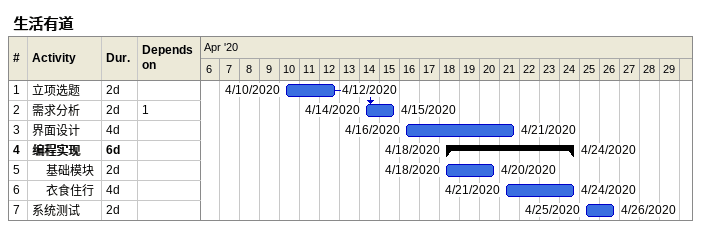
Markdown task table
生活有道

| ID | Level | Task | Duration | Start | Finish | Predecessors |
|---|---|---|---|---|---|---|
| 1 | 1 | 立项选题 | 2d | 2020-04-10 | 2020-04-12 |  |
| 2 | 1 | 需求分析 | 2d | 2020-04-14 | 2020-04-15 | 1 |
| 3 | 1 | 界面设计 | 4d | 2020-04-16 | 2020-04-21 |  |
| 4 | 1 | **编程实现** | 6d | 2020-04-18 | 2020-04-24 |  |
| 5 | 2 | 基础模块 | 2d | 2020-04-18 | 2020-04-20 |  |
| 6 | 2 | 衣食住行 | 4d | 2020-04-21 | 2020-04-24 |  |
| 7 | 1 | 系统测试 | 2d | 2020-04-25 | 2020-04-26 |  |
